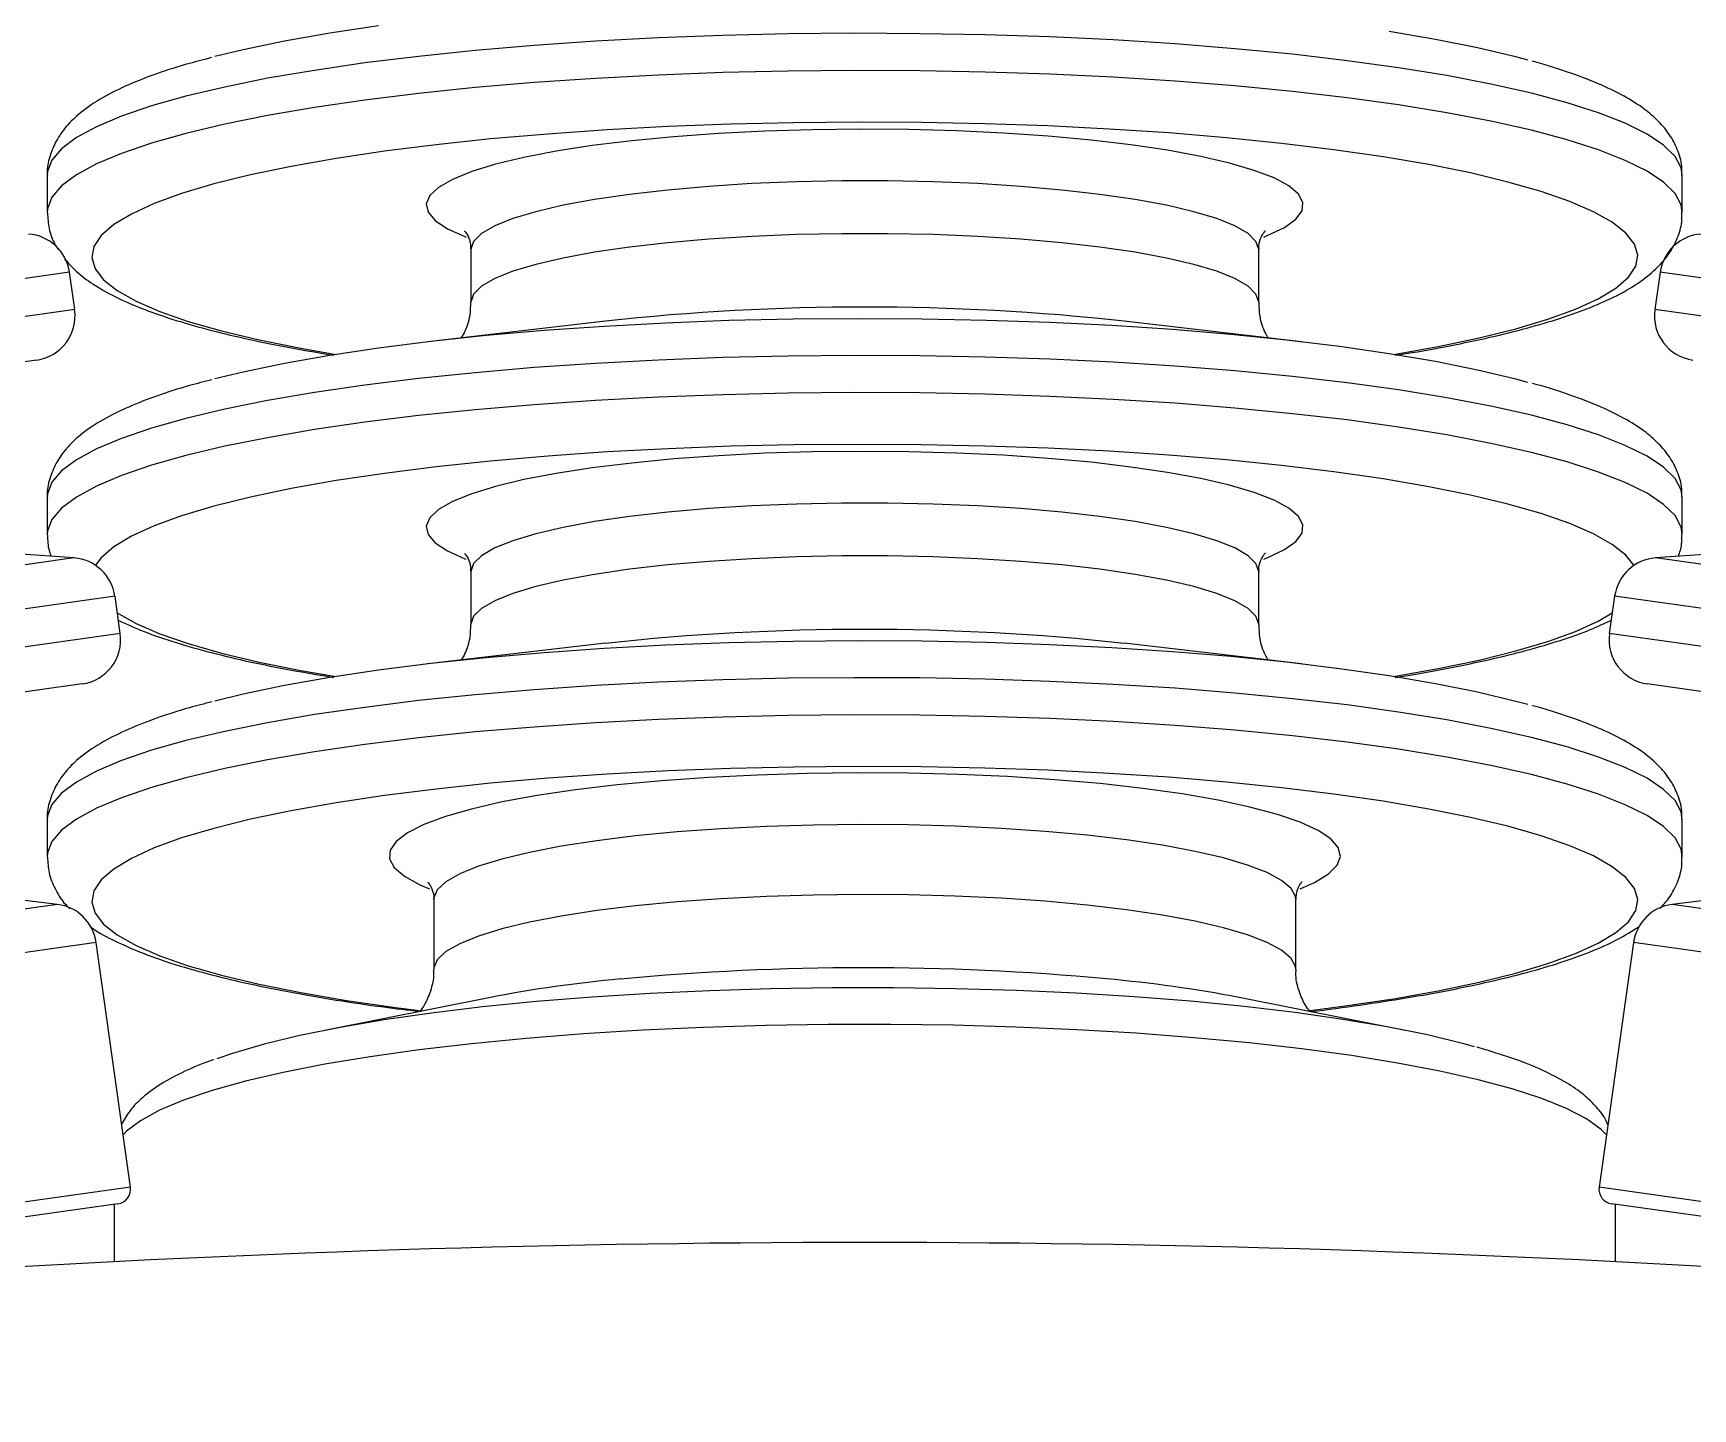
# Model space of a CAD drawing. Header units: millimetres. Extents: x 0 to 6631, y 0 to 4689.
# Drawn here: x 1152.4 to 1263.8, y 3868 to 3960.3 of the extents above; entities that cross this region are included whole.
import ezdxf

# ---------------------------------------------------------------- set-up
doc = ezdxf.new("R2010")
doc.units = ezdxf.units.MM
doc.header["$LTSCALE"] = 13
doc.layers.add('几何体', color=7, linetype='Continuous')

msp = doc.modelspace()

# ---------------------------------------------------------------- linework, layer by layer
at = {"layer": '几何体'}
for p, q in [((1153.37, 3950.78), (1153.37, 3948.29)), ((1263.1, 3948.29), (1263.1, 3950.78)), ((1181.8, 3945.82), (1181.8, 3942.28)), ((1234.67, 3942.28), (1234.67, 3945.82)), ((1154.86, 3944.28), (1131.21, 3940.95)), ((1155.22, 3941.77), (1154.86, 3944.28)), ((1261.61, 3944.28), (1261.26, 3941.77)), ((1370.27, 3929.01), (1261.61, 3944.28)), ((1155.22, 3941.77), (1131.56, 3938.45)), ((1369.92, 3926.5), (1261.26, 3941.77)), ((1190.83, 3941), (1178.92, 3939.61)), ((1237.55, 3939.61), (1225.65, 3941)), ((1152.67, 3938.39), (1130.3, 3935.25)), ((1153.37, 3929.17), (1153.37, 3926.67)), ((1263.1, 3926.67), (1263.1, 3929.17)), ((1155.16, 3925.11), (1133.42, 3926.63)), ((1283.05, 3926.63), (1261.31, 3925.11)), ((1155.16, 3925.11), (1132.53, 3921.93)), ((1365.28, 3910.5), (1261.31, 3925.11)), ((1181.8, 3924.21), (1181.8, 3920.66)), ((1234.67, 3920.66), (1234.67, 3924.21)), ((1157.92, 3922.55), (1134.26, 3919.22)), ((1158.27, 3920.04), (1157.92, 3922.55)), ((1258.55, 3922.55), (1258.2, 3920.04)), ((1367.22, 3907.27), (1258.55, 3922.55)), ((1158.27, 3920.04), (1134.61, 3916.71)), ((1190.83, 3919.39), (1178.92, 3918)), ((1237.55, 3918), (1225.65, 3919.39)), ((1366.86, 3904.77), (1258.2, 3920.04)), ((1155.72, 3916.66), (1133.36, 3913.51)), ((1363.48, 3902.22), (1260.75, 3916.66)), ((1153.37, 3907.55), (1153.37, 3905.06)), ((1263.1, 3905.06), (1263.1, 3907.55)), ((1154.05, 3901.87), (1138.85, 3903.73)), ((1277.62, 3903.73), (1262.42, 3901.87)), ((1154.05, 3901.87), (1133.29, 3898.95)), ((1179.31, 3902.2), (1179.31, 3897.51)), ((1237.16, 3897.51), (1237.16, 3902.2)), ((1357.8, 3888.46), (1262.42, 3901.87)), ((1156.65, 3899.31), (1134.93, 3896.26)), ((1158.96, 3882.9), (1156.65, 3899.31)), ((1259.82, 3899.31), (1257.52, 3882.9)), ((1359.59, 3885.29), (1259.82, 3899.31)), ((1183.11, 3895.63), (1171.98, 3893.42)), ((1244.5, 3893.42), (1233.36, 3895.63)), ((1158.96, 3882.9), (1137.23, 3879.85)), ((1357.29, 3868.88), (1257.52, 3882.9)), ((1158.11, 3881.78), (1136.82, 3878.79)), ((1157.86, 3881.74), (1157.86, 3877.89)), ((1356.16, 3868.03), (1258.37, 3881.78)), ((1258.61, 3877.89), (1258.61, 3881.74))]:
    msp.add_line(p, q, dxfattribs=at)
at = {"layer": '几何体', "flags": 128}
for points in [[(1175.61, 3960.8), (1172.33, 3960.31), (1169.29, 3959.77), (1166.52, 3959.19), (1164.63, 3958.74)], [(1263.1, 3950.78), (1263.02, 3951.29), (1262.61, 3952.05), (1261.84, 3952.81), (1260.73, 3953.55), (1259.27, 3954.28), (1257.48, 3954.98), (1255.38, 3955.65), (1252.97, 3956.3), (1250.26, 3956.9), (1247.29, 3957.47), (1244.06, 3957.99), (1240.6, 3958.47), (1236.93, 3958.9), (1233.08, 3959.27), (1229.06, 3959.59), (1224.91, 3959.86), (1220.65, 3960.06), (1216.31, 3960.2), (1211.92, 3960.28), (1207.5, 3960.31), (1203.09, 3960.26), (1198.71, 3960.16), (1194.39, 3960), (1190.17, 3959.77), (1186.06, 3959.49), (1182.09, 3959.15), (1178.29, 3958.76), (1174.69, 3958.32), (1171.31, 3957.82), (1168.16, 3957.29), (1165.28, 3956.7), (1162.67, 3956.09), (1160.36, 3955.43), (1158.36, 3954.75), (1156.68, 3954.04), (1155.34, 3953.31), (1154.34, 3952.56), (1153.69, 3951.8), (1153.39, 3951.03), (1153.37, 3950.78)], [(1252.73, 3958.5), (1251.92, 3958.72), (1249.36, 3959.33), (1246.53, 3959.9), (1243.43, 3960.42)], [(1263.1, 3948.29), (1263.02, 3948.8), (1262.61, 3949.56), (1261.84, 3950.32), (1260.73, 3951.06), (1259.27, 3951.78), (1257.48, 3952.49), (1255.38, 3953.16), (1252.97, 3953.8), (1250.26, 3954.41), (1247.29, 3954.98), (1244.06, 3955.5), (1240.6, 3955.98), (1236.93, 3956.41), (1233.08, 3956.78), (1229.06, 3957.1), (1224.91, 3957.36), (1220.65, 3957.57), (1216.31, 3957.71), (1211.92, 3957.79), (1207.5, 3957.81), (1203.09, 3957.77), (1198.71, 3957.67), (1194.39, 3957.5), (1190.17, 3957.28), (1186.06, 3957), (1182.09, 3956.66), (1178.29, 3956.27), (1174.69, 3955.82), (1171.31, 3955.33), (1168.16, 3954.79), (1165.28, 3954.21), (1162.67, 3953.59), (1160.36, 3952.94), (1158.36, 3952.25), (1156.68, 3951.54), (1155.34, 3950.81), (1154.34, 3950.07), (1153.69, 3949.31), (1153.39, 3948.54), (1153.37, 3948.28)], [(1243.72, 3938.77), (1243.72, 3938.77), (1246.72, 3939.3), (1249.46, 3939.87), (1251.92, 3940.48), (1254.08, 3941.12), (1255.93, 3941.8), (1257.45, 3942.49), (1258.64, 3943.21), (1259.48, 3943.94), (1259.97, 3944.68), (1260.11, 3945.42), (1259.89, 3946.16), (1259.32, 3946.9), (1258.4, 3947.63), (1257.14, 3948.34), (1255.55, 3949.03), (1253.63, 3949.7), (1251.4, 3950.33), (1248.88, 3950.94), (1246.08, 3951.5), (1243.02, 3952.02), (1239.72, 3952.5), (1236.21, 3952.92), (1232.5, 3953.3), (1228.64, 3953.62), (1224.63, 3953.88), (1220.51, 3954.09), (1216.3, 3954.24), (1212.04, 3954.32), (1207.76, 3954.35), (1203.48, 3954.31), (1199.23, 3954.21), (1195.04, 3954.05), (1190.94, 3953.83), (1186.96, 3953.55), (1183.13, 3953.22), (1179.47, 3952.83), (1176, 3952.4), (1172.76, 3951.91), (1169.75, 3951.38), (1167.01, 3950.81), (1164.55, 3950.2), (1162.39, 3949.55), (1160.54, 3948.88), (1159.02, 3948.18), (1157.84, 3947.47), (1157, 3946.74), (1156.5, 3946), (1156.37, 3945.26), (1156.58, 3944.51), (1157.15, 3943.77), (1158.07, 3943.05), (1159.33, 3942.34), (1160.93, 3941.64), (1162.84, 3940.98), (1165.07, 3940.34), (1167.6, 3939.74), (1170.4, 3939.18), (1172.76, 3938.77)], [(1235.01, 3946.64), (1235.29, 3946.76), (1236.4, 3947.29), (1237.17, 3947.83), (1237.58, 3948.39), (1237.64, 3948.95), (1237.35, 3949.51), (1236.7, 3950.07), (1235.7, 3950.6), (1234.37, 3951.11), (1232.72, 3951.6), (1230.78, 3952.05), (1228.56, 3952.46), (1226.1, 3952.83), (1223.42, 3953.14), (1220.55, 3953.41), (1217.54, 3953.61), (1214.41, 3953.76), (1211.2, 3953.85), (1207.97, 3953.88), (1204.73, 3953.84), (1201.54, 3953.74), (1198.43, 3953.58), (1195.43, 3953.37), (1192.6, 3953.09), (1189.95, 3952.77), (1187.52, 3952.4), (1185.35, 3951.98), (1183.45, 3951.52), (1181.86, 3951.03), (1180.58, 3950.51), (1179.64, 3949.97), (1179.05, 3949.42), (1178.81, 3948.86), (1178.93, 3948.3), (1179.41, 3947.74), (1180.23, 3947.2), (1181.4, 3946.67), (1181.49, 3946.63)], [(1234.67, 3945.82), (1234.67, 3945.82), (1234.49, 3946.35), (1233.96, 3946.88), (1233.08, 3947.39), (1231.86, 3947.88), (1230.32, 3948.34), (1228.49, 3948.77), (1226.38, 3949.16), (1224.02, 3949.5), (1221.45, 3949.79), (1218.71, 3950.03), (1215.82, 3950.22), (1212.83, 3950.34), (1209.77, 3950.4), (1206.7, 3950.4), (1203.65, 3950.34), (1200.65, 3950.22), (1197.77, 3950.03), (1195.02, 3949.79), (1192.45, 3949.5), (1190.1, 3949.16), (1187.99, 3948.77), (1186.15, 3948.34), (1184.61, 3947.88), (1183.4, 3947.39), (1182.51, 3946.88), (1181.98, 3946.35), (1181.8, 3945.82), (1181.8, 3945.81)], [(1234.67, 3942.28), (1234.67, 3942.28), (1234.49, 3942.81), (1233.96, 3943.34), (1233.08, 3943.85), (1231.86, 3944.34), (1230.32, 3944.8), (1228.49, 3945.23), (1226.38, 3945.62), (1224.02, 3945.96), (1221.45, 3946.25), (1218.71, 3946.49), (1215.82, 3946.67), (1212.83, 3946.8), (1209.77, 3946.86), (1206.7, 3946.86), (1203.65, 3946.8), (1200.65, 3946.67), (1197.77, 3946.49), (1195.02, 3946.25), (1192.45, 3945.96), (1190.1, 3945.62), (1187.99, 3945.23), (1186.15, 3944.8), (1184.61, 3944.34), (1183.4, 3943.85), (1182.51, 3943.34), (1181.98, 3942.81), (1181.8, 3942.28), (1181.8, 3942.28)], [(1252.73, 3936.89), (1251.92, 3937.1), (1249.36, 3937.71), (1246.53, 3938.28), (1243.43, 3938.81), (1240.1, 3939.29), (1236.54, 3939.73), (1232.8, 3940.11), (1228.88, 3940.43), (1224.82, 3940.7), (1220.65, 3940.91), (1216.4, 3941.05), (1212.09, 3941.14), (1207.75, 3941.16), (1203.42, 3941.13), (1199.12, 3941.03), (1194.88, 3940.86), (1190.74, 3940.64), (1186.71, 3940.36), (1182.83, 3940.03), (1179.12, 3939.63), (1175.61, 3939.19), (1172.33, 3938.7), (1169.29, 3938.16), (1166.52, 3937.58), (1164.63, 3937.13)], [(1263.1, 3929.17), (1263.02, 3929.68), (1262.61, 3930.44), (1261.84, 3931.2), (1260.73, 3931.94), (1259.27, 3932.66), (1257.48, 3933.37), (1255.38, 3934.04), (1252.97, 3934.68), (1250.26, 3935.29), (1247.29, 3935.86), (1244.06, 3936.38), (1240.6, 3936.86), (1236.93, 3937.29), (1233.08, 3937.66), (1229.06, 3937.98), (1224.91, 3938.24), (1220.65, 3938.45), (1216.31, 3938.59), (1211.92, 3938.67), (1207.5, 3938.69), (1203.09, 3938.65), (1198.71, 3938.55), (1194.39, 3938.39), (1190.17, 3938.16), (1186.06, 3937.88), (1182.09, 3937.54), (1178.29, 3937.15), (1174.69, 3936.71), (1171.31, 3936.21), (1168.16, 3935.67), (1165.28, 3935.09), (1162.67, 3934.47), (1160.36, 3933.82), (1158.36, 3933.13), (1156.68, 3932.43), (1155.34, 3931.69), (1154.34, 3930.95), (1153.69, 3930.19), (1153.39, 3929.42), (1153.37, 3929.17)], [(1263.1, 3926.68), (1263.02, 3927.18), (1262.61, 3927.95), (1261.84, 3928.7), (1260.73, 3929.45), (1259.27, 3930.17), (1257.48, 3930.87), (1255.38, 3931.55), (1252.97, 3932.19), (1250.26, 3932.8), (1247.29, 3933.36), (1244.06, 3933.89), (1240.6, 3934.37), (1236.93, 3934.79), (1233.08, 3935.17), (1229.06, 3935.49), (1224.91, 3935.75), (1220.65, 3935.95), (1216.31, 3936.1), (1211.92, 3936.18), (1207.5, 3936.2), (1203.09, 3936.16), (1198.71, 3936.06), (1194.39, 3935.89), (1190.17, 3935.67), (1186.06, 3935.39), (1182.09, 3935.05), (1178.29, 3934.66), (1174.69, 3934.21), (1171.31, 3933.72), (1168.16, 3933.18), (1165.28, 3932.6), (1162.67, 3931.98), (1160.36, 3931.33), (1158.36, 3930.64), (1156.68, 3929.93), (1155.34, 3929.2), (1154.34, 3928.45), (1153.69, 3927.69), (1153.39, 3926.93), (1153.37, 3926.66)], [(1259.85, 3924.62), (1259.32, 3925.29), (1258.4, 3926.02), (1257.14, 3926.73), (1255.55, 3927.42), (1253.63, 3928.09), (1251.4, 3928.72), (1248.88, 3929.32), (1246.08, 3929.89), (1243.02, 3930.41), (1239.72, 3930.88), (1236.21, 3931.31), (1232.5, 3931.69), (1228.64, 3932.01), (1224.63, 3932.27), (1220.51, 3932.48), (1216.3, 3932.62), (1212.04, 3932.71), (1207.76, 3932.73), (1203.48, 3932.7), (1199.23, 3932.6), (1195.04, 3932.44), (1190.94, 3932.22), (1186.96, 3931.94), (1183.13, 3931.61), (1179.47, 3931.22), (1176, 3930.78), (1172.76, 3930.3), (1169.75, 3929.77), (1167.01, 3929.19), (1164.55, 3928.58), (1162.39, 3927.94), (1160.54, 3927.27), (1159.02, 3926.57), (1157.84, 3925.86), (1157, 3925.13), (1156.62, 3924.62)], [(1235.01, 3925.03), (1235.29, 3925.14), (1236.4, 3925.67), (1237.17, 3926.22), (1237.58, 3926.78), (1237.64, 3927.34), (1237.35, 3927.9), (1236.7, 3928.45), (1235.7, 3928.99), (1234.37, 3929.5), (1232.72, 3929.99), (1230.78, 3930.44), (1228.56, 3930.85), (1226.1, 3931.21), (1223.42, 3931.53), (1220.55, 3931.79), (1217.54, 3932), (1214.41, 3932.15), (1211.2, 3932.24), (1207.97, 3932.26), (1204.73, 3932.23), (1201.54, 3932.13), (1198.43, 3931.97), (1195.43, 3931.75), (1192.6, 3931.48), (1189.95, 3931.16), (1187.52, 3930.78), (1185.35, 3930.37), (1183.45, 3929.91), (1181.86, 3929.42), (1180.58, 3928.9), (1179.64, 3928.36), (1179.05, 3927.81), (1178.81, 3927.25), (1178.93, 3926.68), (1179.41, 3926.13), (1180.23, 3925.58), (1181.4, 3925.06), (1181.49, 3925.02)], [(1234.67, 3924.2), (1234.67, 3924.21), (1234.49, 3924.74), (1233.96, 3925.26), (1233.08, 3925.78), (1231.86, 3926.27), (1230.32, 3926.73), (1228.49, 3927.16), (1226.38, 3927.55), (1224.02, 3927.89), (1221.45, 3928.18), (1218.71, 3928.42), (1215.82, 3928.6), (1212.83, 3928.73), (1209.77, 3928.79), (1206.7, 3928.79), (1203.65, 3928.73), (1200.65, 3928.6), (1197.77, 3928.42), (1195.02, 3928.18), (1192.45, 3927.89), (1190.1, 3927.55), (1187.99, 3927.16), (1186.15, 3926.73), (1184.61, 3926.27), (1183.4, 3925.78), (1182.51, 3925.26), (1181.98, 3924.74), (1181.8, 3924.21), (1181.8, 3924.2)], [(1234.67, 3920.66), (1234.67, 3920.66), (1234.49, 3921.2), (1233.96, 3921.72), (1233.08, 3922.23), (1231.86, 3922.73), (1230.32, 3923.19), (1228.49, 3923.62), (1226.38, 3924), (1224.02, 3924.35), (1221.45, 3924.64), (1218.71, 3924.88), (1215.82, 3925.06), (1212.83, 3925.19), (1209.77, 3925.25), (1206.7, 3925.25), (1203.65, 3925.19), (1200.65, 3925.06), (1197.77, 3924.88), (1195.02, 3924.64), (1192.45, 3924.35), (1190.1, 3924), (1187.99, 3923.62), (1186.15, 3923.19), (1184.61, 3922.73), (1183.4, 3922.23), (1182.51, 3921.72), (1181.98, 3921.2), (1181.8, 3920.66), (1181.8, 3920.66)], [(1158.07, 3921.43), (1159.33, 3920.72), (1160.93, 3920.03), (1162.84, 3919.37), (1165.07, 3918.73), (1167.6, 3918.13), (1170.4, 3917.56), (1172.76, 3917.16)], [(1243.72, 3917.16), (1243.72, 3917.16), (1246.72, 3917.69), (1249.46, 3918.26), (1251.92, 3918.87), (1254.08, 3919.51), (1255.93, 3920.18), (1257.45, 3920.88), (1258.4, 3921.43)], [(1252.73, 3915.27), (1251.92, 3915.49), (1249.36, 3916.1), (1246.53, 3916.67), (1243.43, 3917.2), (1240.1, 3917.68), (1236.54, 3918.11), (1232.8, 3918.49), (1228.88, 3918.82), (1224.82, 3919.09), (1220.65, 3919.29), (1216.4, 3919.44), (1212.09, 3919.53), (1207.75, 3919.55), (1203.42, 3919.51), (1199.12, 3919.41), (1194.88, 3919.25), (1190.74, 3919.03), (1186.71, 3918.75), (1182.83, 3918.41), (1179.12, 3918.02), (1175.61, 3917.58), (1172.33, 3917.09), (1169.29, 3916.55), (1166.52, 3915.97), (1164.63, 3915.51)], [(1263.1, 3907.55), (1263.02, 3908.07), (1262.61, 3908.83), (1261.84, 3909.58), (1260.73, 3910.33), (1259.27, 3911.05), (1257.48, 3911.75), (1255.38, 3912.43), (1252.97, 3913.07), (1250.26, 3913.68), (1247.29, 3914.25), (1244.06, 3914.77), (1240.6, 3915.25), (1236.93, 3915.67), (1233.08, 3916.05), (1229.06, 3916.37), (1224.91, 3916.63), (1220.65, 3916.83), (1216.31, 3916.98), (1211.92, 3917.06), (1207.5, 3917.08), (1203.09, 3917.04), (1198.71, 3916.94), (1194.39, 3916.77), (1190.17, 3916.55), (1186.06, 3916.27), (1182.09, 3915.93), (1178.29, 3915.54), (1174.69, 3915.09), (1171.31, 3914.6), (1168.16, 3914.06), (1165.28, 3913.48), (1162.67, 3912.86), (1160.36, 3912.21), (1158.36, 3911.52), (1156.68, 3910.81), (1155.34, 3910.08), (1154.34, 3909.33), (1153.69, 3908.58), (1153.39, 3907.81), (1153.37, 3907.55)], [(1263.1, 3905.07), (1263.02, 3905.57), (1262.61, 3906.34), (1261.84, 3907.09), (1260.73, 3907.83), (1259.27, 3908.56), (1257.48, 3909.26), (1255.38, 3909.93), (1252.97, 3910.58), (1250.26, 3911.18), (1247.29, 3911.75), (1244.06, 3912.28), (1240.6, 3912.75), (1236.93, 3913.18), (1233.08, 3913.56), (1229.06, 3913.87), (1224.91, 3914.14), (1220.65, 3914.34), (1216.31, 3914.48), (1211.92, 3914.57), (1207.5, 3914.59), (1203.09, 3914.55), (1198.71, 3914.44), (1194.39, 3914.28), (1190.17, 3914.06), (1186.06, 3913.77), (1182.09, 3913.44), (1178.29, 3913.04), (1174.69, 3912.6), (1171.31, 3912.11), (1168.16, 3911.57), (1165.28, 3910.99), (1162.67, 3910.37), (1160.36, 3909.71), (1158.36, 3909.03), (1156.68, 3908.32), (1155.34, 3907.59), (1154.34, 3906.84), (1153.69, 3906.08), (1153.39, 3905.32), (1153.37, 3905.05)], [(1238.12, 3894.75), (1240.47, 3895.06), (1243.72, 3895.54), (1246.72, 3896.07), (1249.46, 3896.65), (1251.92, 3897.26), (1254.08, 3897.9), (1255.93, 3898.57), (1257.45, 3899.27), (1258.64, 3899.98), (1259.48, 3900.71), (1259.97, 3901.45), (1260.11, 3902.2), (1259.89, 3902.94), (1259.32, 3903.68), (1258.4, 3904.4), (1257.14, 3905.12), (1255.55, 3905.81), (1253.63, 3906.47), (1251.4, 3907.11), (1248.88, 3907.71), (1246.08, 3908.27), (1243.02, 3908.8), (1239.72, 3909.27), (1236.21, 3909.7), (1232.5, 3910.07), (1228.64, 3910.4), (1224.63, 3910.66), (1220.51, 3910.87), (1216.3, 3911.01), (1212.04, 3911.1), (1207.76, 3911.12), (1203.48, 3911.08), (1199.23, 3910.98), (1195.04, 3910.82), (1190.94, 3910.61), (1186.96, 3910.33), (1183.13, 3910), (1179.47, 3909.61), (1176, 3909.17), (1172.76, 3908.68), (1169.75, 3908.15), (1167.01, 3907.58), (1164.55, 3906.97), (1162.39, 3906.33), (1160.54, 3905.66), (1159.02, 3904.96), (1157.84, 3904.24), (1157, 3903.51), (1156.5, 3902.77), (1156.37, 3902.03), (1156.58, 3901.29), (1157.15, 3900.55), (1158.07, 3899.82), (1159.33, 3899.11), (1160.93, 3898.42), (1162.84, 3897.75), (1165.07, 3897.12), (1167.6, 3896.52), (1170.4, 3895.95), (1173.46, 3895.43), (1176.75, 3894.95), (1178.34, 3894.75)], [(1237.45, 3902.92), (1238.42, 3903.35), (1239.35, 3903.92), (1239.93, 3904.5), (1240.16, 3905.09), (1240.01, 3905.68), (1239.51, 3906.26), (1238.66, 3906.83), (1237.46, 3907.38), (1235.93, 3907.91), (1234.08, 3908.4), (1231.95, 3908.86), (1229.54, 3909.28), (1226.89, 3909.65), (1224.03, 3909.97), (1221, 3910.23), (1217.81, 3910.44), (1214.52, 3910.59), (1211.16, 3910.67), (1207.76, 3910.69), (1204.37, 3910.65), (1201.03, 3910.55), (1197.76, 3910.39), (1194.62, 3910.17), (1191.63, 3909.89), (1188.82, 3909.55), (1186.24, 3909.17), (1183.9, 3908.74), (1181.85, 3908.27), (1180.09, 3907.77), (1178.65, 3907.23), (1177.54, 3906.67), (1176.78, 3906.1), (1176.38, 3905.51), (1176.34, 3904.92), (1176.66, 3904.34), (1177.34, 3903.76), (1178.37, 3903.19), (1179.02, 3902.92)], [(1237.16, 3902.2), (1237.15, 3902.39), (1236.85, 3902.94), (1236.21, 3903.48), (1235.23, 3904.01), (1233.93, 3904.51), (1232.31, 3904.99), (1230.4, 3905.43), (1228.22, 3905.84), (1225.79, 3906.2), (1223.16, 3906.51), (1220.34, 3906.77), (1217.38, 3906.97), (1214.3, 3907.12), (1211.15, 3907.2), (1207.97, 3907.23), (1204.79, 3907.19), (1201.65, 3907.1), (1198.59, 3906.94), (1195.65, 3906.73), (1192.86, 3906.46), (1190.26, 3906.14), (1187.87, 3905.77), (1185.74, 3905.36), (1183.87, 3904.91), (1182.31, 3904.43), (1181.05, 3903.92), (1180.13, 3903.39), (1179.55, 3902.85), (1179.31, 3902.3), (1179.31, 3902.2)], [(1237.16, 3897.51), (1237.15, 3897.7), (1236.85, 3898.25), (1236.21, 3898.79), (1235.23, 3899.32), (1233.93, 3899.82), (1232.31, 3900.3), (1230.4, 3900.74), (1228.22, 3901.15), (1225.79, 3901.51), (1223.16, 3901.82), (1220.34, 3902.08), (1217.38, 3902.28), (1214.3, 3902.43), (1211.15, 3902.51), (1207.97, 3902.54), (1204.79, 3902.5), (1201.65, 3902.41), (1198.59, 3902.25), (1195.65, 3902.04), (1192.86, 3901.77), (1190.26, 3901.45), (1187.87, 3901.08), (1185.74, 3900.67), (1183.87, 3900.22), (1182.31, 3899.74), (1181.05, 3899.23), (1180.13, 3898.7), (1179.55, 3898.16), (1179.31, 3897.61), (1179.31, 3897.51)], [(1249.16, 3892.32), (1248.43, 3892.52), (1246, 3893.11), (1243.29, 3893.65), (1240.32, 3894.15), (1237.12, 3894.61), (1233.7, 3895.01), (1230.09, 3895.37), (1226.32, 3895.67), (1222.42, 3895.91), (1218.41, 3896.09), (1214.32, 3896.21), (1210.19, 3896.27), (1206.05, 3896.27), (1201.92, 3896.21), (1197.84, 3896.08), (1193.84, 3895.9), (1189.94, 3895.65), (1186.18, 3895.35), (1182.58, 3894.99), (1179.17, 3894.58), (1175.98, 3894.13), (1173.02, 3893.62), (1170.33, 3893.07), (1167.92, 3892.49), (1165.8, 3891.87), (1164.76, 3891.51)], [(1258.01, 3886.42), (1257.65, 3886.77), (1256.66, 3887.48), (1255.33, 3888.18), (1253.67, 3888.85), (1251.69, 3889.5), (1249.4, 3890.11), (1246.83, 3890.69), (1243.98, 3891.23), (1240.89, 3891.73), (1237.56, 3892.18), (1234.03, 3892.58), (1230.32, 3892.93), (1226.45, 3893.23), (1222.46, 3893.46), (1218.37, 3893.64), (1214.2, 3893.76), (1209.99, 3893.81), (1205.78, 3893.81), (1201.57, 3893.74), (1197.42, 3893.61), (1193.34, 3893.43), (1189.37, 3893.18), (1185.52, 3892.88), (1181.84, 3892.52), (1178.34, 3892.11), (1175.05, 3891.65), (1172, 3891.15), (1169.2, 3890.6), (1166.67, 3890.01), (1164.43, 3889.39), (1162.51, 3888.74), (1160.9, 3888.06), (1159.62, 3887.36), (1158.69, 3886.65), (1158.46, 3886.42)]]:
    msp.add_lwpolyline(points, dxfattribs=at)
at = {"layer": '几何体'}
for centre, radius, start, end in [((1151.9, 3943.86), 2.99, 8, 86), ((1264.57, 3943.86), 2.99, 94, 172), ((1152.25, 3941.35), 2.99, 278, 8), ((1208.24, 3780.18), 161.76, 83.8218, 96.1782), ((1264.22, 3941.35), 2.99, 172, 262), ((1154.95, 3922.13), 2.99, 8, 86), ((1261.52, 3922.13), 2.99, 94, 172), ((1155.31, 3919.62), 2.99, 278, 8), ((1208.24, 3758.56), 161.76, 83.8218, 96.1782), ((1261.17, 3919.62), 2.99, 172, 262), ((1153.69, 3898.9), 2.99, 8, 83), ((1262.79, 3898.9), 2.99, 97, 172), ((1208.24, 3720.34), 177.28, 84.7502, 95.3119), ((1199.99, 3807.73), 89.51, 95.2292, 100.8654), ((1216.35, 3806.85), 90.39, 79.1548, 84.8515), ((1157.97, 3882.77), 0.998, 278, 8), ((1258.5, 3882.77), 0.998, 172, 262), ((1208.24, 2898.95), 980.24, 86.09962, 93.90038)]:
    msp.add_arc(centre, radius, start, end, dxfattribs=at)
for points, knots in [([(1164.42, 3958.68), (1163.91, 3958.55), (1162.59, 3958.21), (1160.72, 3957.61), (1158.78, 3956.86), (1157.06, 3956.01), (1155.69, 3955.1), (1154.67, 3954.13), (1153.96, 3953.14), (1153.53, 3952.07), (1153.33, 3951.23), (1153.38, 3950.8), (1153.39, 3950.75)], [0, 0, 0, 0, 0.082164, 0.214835, 0.349953, 0.488956, 0.633595, 0.739332, 0.829256, 0.910953, 0.989209, 1, 1, 1, 1]), ([(1263.06, 3950.8), (1263.07, 3950.99), (1263.09, 3951.59), (1262.79, 3952.54), (1262.25, 3953.55), (1261.49, 3954.45), (1260.49, 3955.3), (1259.16, 3956.14), (1257.46, 3956.96), (1255.39, 3957.73), (1253.9, 3958.21), (1253.05, 3958.43), (1253.05, 3958.43)], [0, 0, 0, 0, 0.042415, 0.129141, 0.216831, 0.311906, 0.421729, 0.553369, 0.703748, 0.854253, 0.999591, 1, 1, 1, 1]), ([(1153.39, 3948.26), (1153.41, 3947.91), (1153.45, 3947.16), (1153.77, 3946.31), (1154.05, 3945.89), (1154.13, 3945.77)], [0, 0, 0, 0, 0.383886, 0.818369, 1, 1, 1, 1]), ([(1243.83, 3938.71), (1244.08, 3938.75), (1245.38, 3938.94), (1247.53, 3939.34), (1250.24, 3939.91), (1252.72, 3940.53), (1254.97, 3941.19), (1256.99, 3941.92), (1258.79, 3942.72), (1260.26, 3943.59), (1261.4, 3944.52), (1262.23, 3945.48), (1262.78, 3946.51), (1263.09, 3947.48), (1263.07, 3948.08), (1263.06, 3948.3)], [0, 0, 0, 0, 0.0221909, 0.1152689, 0.2088038, 0.3029934, 0.3981522, 0.4947975, 0.5937943, 0.6964277, 0.7806044, 0.8496135, 0.9106577, 0.9678132, 1, 1, 1, 1]), ([(1181.37, 3947.05), (1181.36, 3947.06), (1181.36, 3947.06), (1181.55, 3946.84), (1181.78, 3946.36), (1181.77, 3945.97), (1181.77, 3945.83)], [0, 0, 0, 0, 0.185825, 0.48618, 0.817073, 1, 1, 1, 1]), ([(1234.7, 3945.83), (1234.69, 3945.91), (1234.66, 3946.22), (1234.86, 3946.73), (1235.09, 3947.04), (1235.11, 3947.06), (1235.12, 3947.06)], [0, 0, 0, 0, 0.105029, 0.421066, 0.741015, 1, 1, 1, 1]), ([(1154.54, 3945.16), (1154.79, 3944.88), (1155.36, 3944.25), (1156.47, 3943.43), (1157.95, 3942.59), (1159.8, 3941.79), (1161.96, 3941.05), (1164.33, 3940.37), (1166.93, 3939.76), (1169.66, 3939.2), (1171.64, 3938.87), (1172.6, 3938.71)], [0, 0, 0, 0, 0.078193, 0.175791, 0.29219, 0.418864, 0.541671, 0.660672, 0.777266, 0.892358, 1, 1, 1, 1]), ([(1181.77, 3942.29), (1181.77, 3941.99), (1181.76, 3941.3), (1181.48, 3940.43), (1181.24, 3940.02), (1181.15, 3939.87)], [0, 0, 0, 0, 0.322594, 0.760546, 1, 1, 1, 1]), ([(1235.32, 3939.87), (1235.25, 3939.98), (1235.02, 3940.36), (1234.72, 3941.22), (1234.71, 3941.96), (1234.7, 3942.29)], [0, 0, 0, 0, 0.184071, 0.644007, 1, 1, 1, 1]), ([(1164.42, 3937.07), (1163.91, 3936.94), (1162.59, 3936.6), (1160.72, 3935.99), (1158.78, 3935.24), (1157.06, 3934.39), (1155.69, 3933.49), (1154.67, 3932.51), (1153.96, 3931.53), (1153.53, 3930.45), (1153.33, 3929.62), (1153.38, 3929.19), (1153.39, 3929.14)], [0, 0, 0, 0, 0.082164, 0.214835, 0.349953, 0.488956, 0.633595, 0.739332, 0.829256, 0.910953, 0.989209, 1, 1, 1, 1]), ([(1263.06, 3929.18), (1263.07, 3929.38), (1263.09, 3929.97), (1262.79, 3930.93), (1262.25, 3931.94), (1261.49, 3932.84), (1260.49, 3933.69), (1259.16, 3934.53), (1257.46, 3935.35), (1255.39, 3936.11), (1253.9, 3936.6), (1253.05, 3936.82), (1253.05, 3936.82)], [0, 0, 0, 0, 0.042415, 0.129141, 0.216831, 0.311906, 0.421729, 0.553369, 0.703748, 0.854253, 0.999591, 1, 1, 1, 1]), ([(1153.39, 3926.65), (1153.4, 3926.29), (1153.41, 3925.78), (1153.59, 3925.35), (1153.64, 3925.22)], [0, 0, 0, 0, 0.710384, 1, 1, 1, 1]), ([(1262.84, 3925.22), (1262.93, 3925.49), (1263.09, 3925.96), (1263.07, 3926.47), (1263.06, 3926.69)], [0, 0, 0, 0, 0.570812, 1, 1, 1, 1]), ([(1181.37, 3925.44), (1181.36, 3925.44), (1181.36, 3925.45), (1181.55, 3925.22), (1181.78, 3924.75), (1181.77, 3924.35), (1181.77, 3924.21)], [0, 0, 0, 0, 0.185825, 0.48618, 0.817073, 1, 1, 1, 1]), ([(1234.7, 3924.22), (1234.69, 3924.3), (1234.66, 3924.61), (1234.86, 3925.11), (1235.09, 3925.43), (1235.11, 3925.44), (1235.12, 3925.45)], [0, 0, 0, 0, 0.105029, 0.421066, 0.741015, 1, 1, 1, 1]), ([(1158.14, 3920.93), (1158.7, 3920.68), (1159.86, 3920.14), (1161.96, 3919.43), (1164.33, 3918.76), (1166.93, 3918.14), (1169.66, 3917.59), (1171.64, 3917.26), (1172.6, 3917.1)], [0, 0, 0, 0, 0.163425, 0.340212, 0.51152, 0.679363, 0.845044, 1, 1, 1, 1]), ([(1181.77, 3920.68), (1181.77, 3920.38), (1181.76, 3919.68), (1181.48, 3918.82), (1181.24, 3918.4), (1181.15, 3918.26)], [0, 0, 0, 0, 0.322594, 0.760546, 1, 1, 1, 1]), ([(1235.32, 3918.26), (1235.25, 3918.37), (1235.02, 3918.74), (1234.72, 3919.6), (1234.71, 3920.35), (1234.7, 3920.67)], [0, 0, 0, 0, 0.184071, 0.644007, 1, 1, 1, 1]), ([(1243.83, 3917.1), (1244.08, 3917.13), (1245.38, 3917.33), (1247.53, 3917.73), (1250.24, 3918.3), (1252.72, 3918.91), (1254.96, 3919.58), (1256.85, 3920.24), (1257.87, 3920.72), (1258.33, 3920.94)], [0, 0, 0, 0, 0.0387931, 0.2015079, 0.3650212, 0.5296793, 0.6960315, 0.8649825, 1, 1, 1, 1]), ([(1164.42, 3915.46), (1163.91, 3915.33), (1162.59, 3914.99), (1160.72, 3914.38), (1158.78, 3913.63), (1157.06, 3912.78), (1155.69, 3911.87), (1154.67, 3910.9), (1153.96, 3909.91), (1153.53, 3908.84), (1153.33, 3908.01), (1153.38, 3907.58), (1153.39, 3907.53)], [0, 0, 0, 0, 0.082164, 0.214835, 0.349953, 0.488956, 0.633595, 0.739332, 0.829256, 0.910953, 0.989209, 1, 1, 1, 1]), ([(1263.06, 3907.57), (1263.07, 3907.77), (1263.09, 3908.36), (1262.79, 3909.31), (1262.25, 3910.33), (1261.49, 3911.23), (1260.49, 3912.08), (1259.16, 3912.92), (1257.46, 3913.74), (1255.39, 3914.5), (1253.9, 3914.99), (1253.05, 3915.2), (1253.05, 3915.21)], [0, 0, 0, 0, 0.0424151, 0.1291412, 0.2168312, 0.3119061, 0.4217293, 0.5533692, 0.7037479, 0.8542526, 0.9995909, 1, 1, 1, 1]), ([(1153.39, 3905.03), (1153.41, 3904.68), (1153.45, 3903.93), (1153.88, 3902.89), (1154.37, 3902.09), (1154.75, 3901.71), (1154.88, 3901.57)], [0, 0, 0, 0, 0.254564, 0.542681, 0.842275, 1, 1, 1, 1]), ([(1261.61, 3901.59), (1261.82, 3901.82), (1262.28, 3902.32), (1262.78, 3903.29), (1263.09, 3904.25), (1263.07, 3904.86), (1263.06, 3905.08)], [0, 0, 0, 0, 0.26569, 0.563758, 0.842838, 1, 1, 1, 1]), ([(1178.9, 3903.37), (1178.92, 3903.36), (1178.95, 3903.34), (1179.18, 3902.97), (1179.34, 3902.47), (1179.3, 3902.23), (1179.3, 3902.22)], [0, 0, 0, 0, 0.2901983, 0.6380677, 0.9838906, 1, 1, 1, 1]), ([(1237.18, 3902.2), (1237.2, 3902.43), (1237.24, 3902.89), (1237.48, 3903.28), (1237.6, 3903.4), (1237.57, 3903.37), (1237.57, 3903.37)], [0, 0, 0, 0, 0.326003, 0.64083, 0.96227, 1, 1, 1, 1]), ([(1156.25, 3900.41), (1156.3, 3900.36), (1156.8, 3899.98), (1157.96, 3899.38), (1159.8, 3898.56), (1161.96, 3897.82), (1164.33, 3897.15), (1166.92, 3896.53), (1169.72, 3895.97), (1172.73, 3895.45), (1175.61, 3895.02), (1177.56, 3894.79), (1178.38, 3894.69)], [0, 0, 0, 0, 0.015078, 0.126928, 0.248651, 0.366658, 0.481009, 0.593046, 0.70364, 0.813299, 0.922327, 1, 1, 1, 1]), ([(1238.1, 3894.68), (1238.12, 3894.68), (1239.3, 3894.81), (1241.48, 3895.12), (1244.62, 3895.59), (1247.54, 3896.12), (1250.24, 3896.69), (1252.72, 3897.3), (1254.97, 3897.97), (1256.98, 3898.69), (1258.75, 3899.47), (1259.72, 3900.08), (1260.2, 3900.38)], [0, 0, 0, 0, 0.001478, 0.109942, 0.218686, 0.327813, 0.437476, 0.547906, 0.659473, 0.772783, 0.88885, 1, 1, 1, 1]), ([(1179.28, 3897.51), (1179.29, 3897.41), (1179.33, 3896.92), (1179.11, 3896.05), (1178.74, 3895.17), (1178.48, 3894.83), (1178.38, 3894.69)], [0, 0, 0, 0, 0.0808061, 0.4332704, 0.76359, 1, 1, 1, 1]), ([(1238.1, 3894.69), (1238, 3894.82), (1237.74, 3895.16), (1237.35, 3896.05), (1237.13, 3896.94), (1237.18, 3897.43), (1237.19, 3897.51)], [0, 0, 0, 0, 0.223223, 0.575811, 0.935101, 1, 1, 1, 1]), ([(1164.53, 3891.45), (1164.5, 3891.44), (1163.77, 3891.2), (1162.57, 3890.68), (1161.01, 3889.87), (1159.82, 3888.99), (1158.93, 3888.12), (1158.54, 3887.43), (1158.36, 3887.12)], [0, 0, 0, 0, 0.0096064, 0.2430294, 0.4848326, 0.6964276, 0.8648097, 1, 1, 1, 1]), ([(1250.4, 3891.95), (1250.06, 3892.07), (1249.72, 3892.18), (1249.31, 3892.29), (1249.31, 3892.29)], [0, 0, 0, 0, 0.983657, 1, 1, 1, 1]), ([(1258.1, 3887.08), (1258.04, 3887.22), (1257.83, 3887.72), (1257.23, 3888.42), (1256.33, 3889.26), (1255.12, 3890.06), (1253.53, 3890.85), (1251.94, 3891.49), (1250.78, 3891.84), (1250.4, 3891.95)], [0, 0, 0, 0, 0.047511, 0.171949, 0.313828, 0.484448, 0.68684, 0.896684, 1, 1, 1, 1])]:
    msp.add_open_spline(points, degree=3, knots=knots, dxfattribs=at)

doc.saveas('drawing.dxf')
